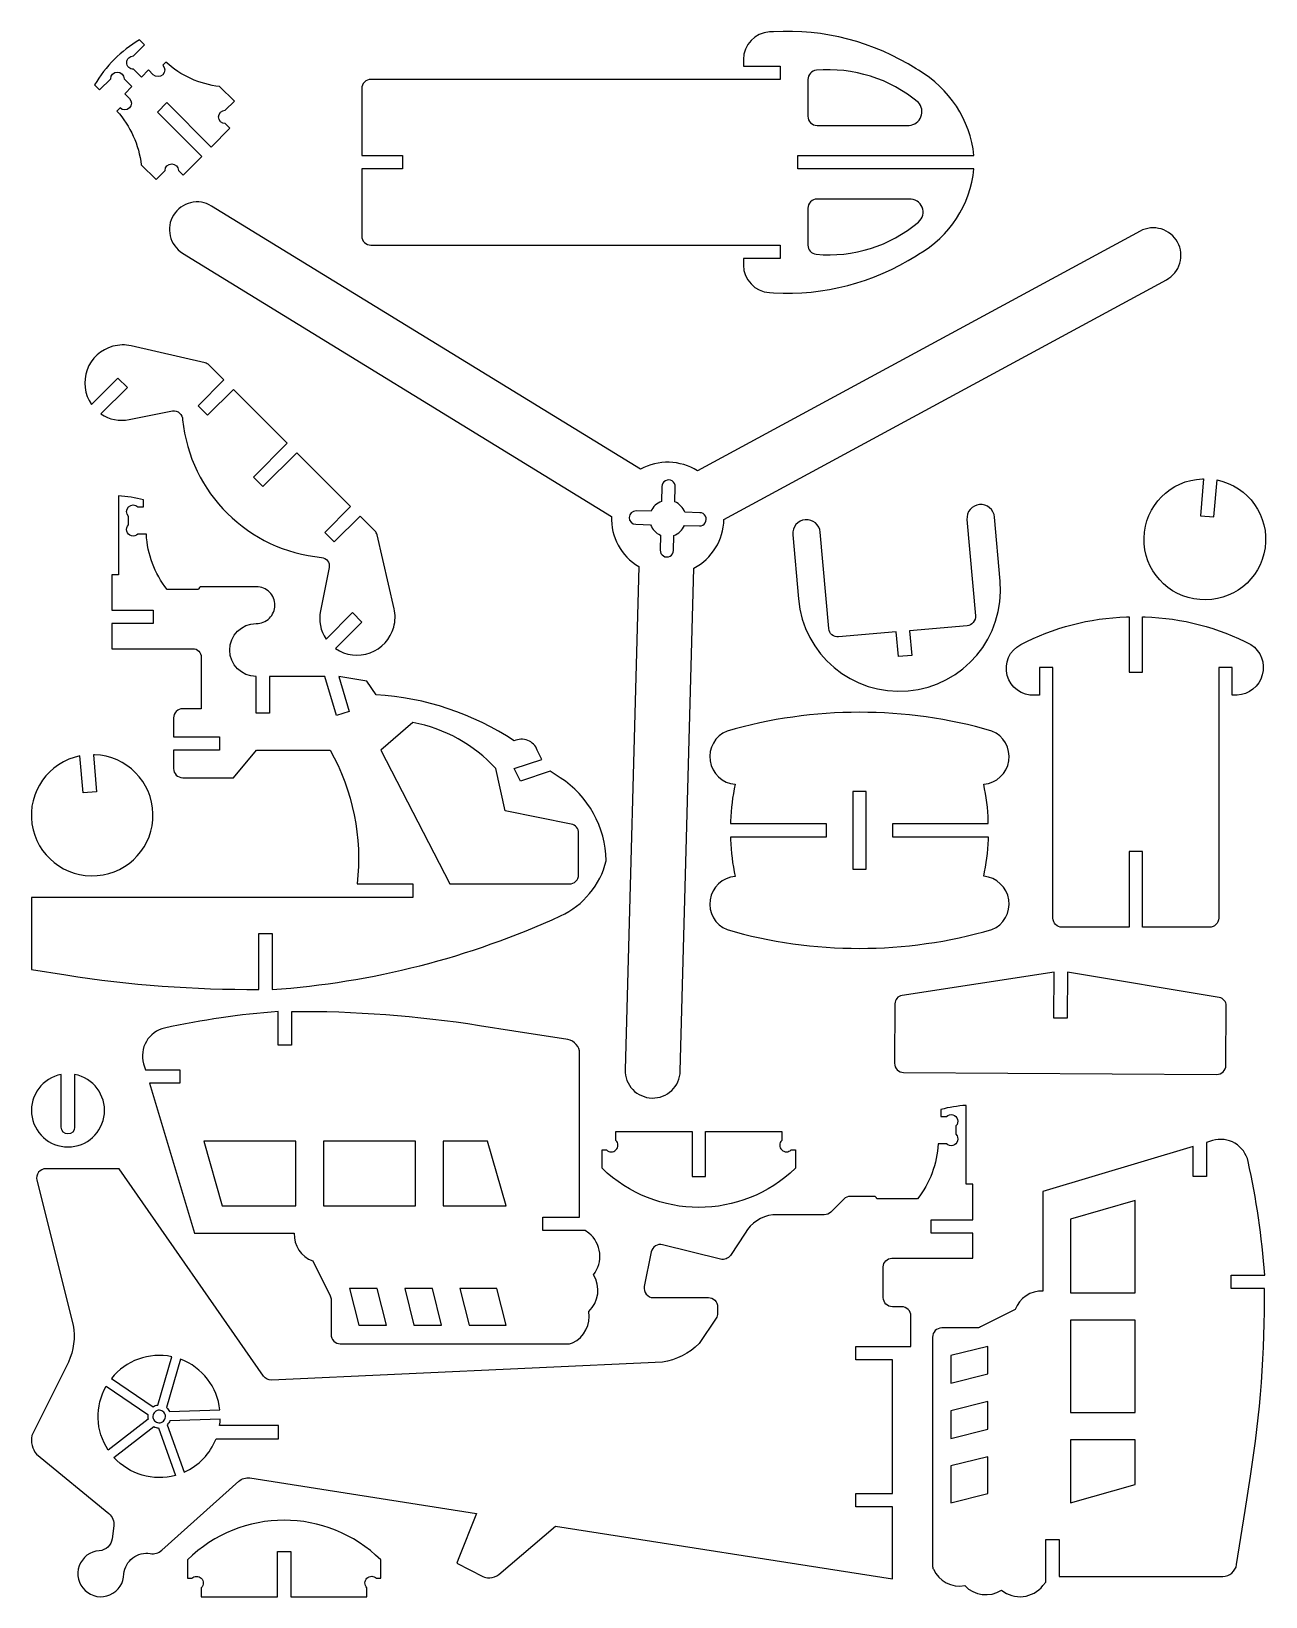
# Model space of a CAD drawing. Extents: x 2 to 295, y 9 to 380.
import ezdxf

# ---------------------------------------------------------------- set-up
doc = ezdxf.new("R2010")
doc.units = 0
doc.header["$MEASUREMENT"] = 0
doc.layers.add('EXT', color=1, linetype='CONTINUOUS')
doc.layers.add('INT', color=150, linetype='CONTINUOUS')

msp = doc.modelspace()

# ---------------------------------------------------------------- linework, layer by layer
at = {"layer": 'EXT'}
for points in [[(80.54, 347.77), (80.54, 331.88, 0.414212), (82.72, 329.7), (179.84, 329.7), (179.84, 326.53), (171.1, 326.53), (171.1, 324.97, 0.397592), (177.28, 318.43), (178.25, 318.37, 0.15723), (212.07, 327.18), (212.59, 327.51, 0.243272), (225.76, 347.77), (183.96, 347.77), (183.96, 350.94), (225.77, 350.94, 0.239608), (212.59, 371.19), (212.07, 371.52, 0.157229), (178.25, 380.33), (177.28, 380.28, 0.397586), (171.1, 373.74), (171.1, 372.17), (179.84, 372.17), (179.84, 369.01), (82.72, 369.01, 0.414223), (80.54, 366.82), (80.54, 350.94), (90.18, 350.94), (90.18, 347.77)], [(31.74, 345.25), (33.88, 347.39, -1), (37.05, 347.39), (38.15, 346.3), (42.59, 350.73), (32.06, 361.26), (34.3, 363.5), (44.83, 352.97), (49.27, 357.41), (48.17, 358.51, -1), (48.17, 361.68), (50.32, 363.83), (46.82, 367.32, -0.157119), (34.08, 373.11), (33.34, 372.37, -1), (31.1, 370.13), (29.98, 371.25), (28.27, 369.54), (26.4, 371.41, -0.414214), (24.81, 372.99, -0.414214), (26.4, 374.58), (29.04, 377.22), (27.86, 378.39, 0.130781), (17.17, 367.71), (18.35, 366.53), (20.99, 369.17, -1), (24.16, 369.17), (26.03, 367.3), (24.32, 365.59), (25.44, 364.47, -1), (23.2, 362.23), (22.45, 361.48, -0.157119), (28.24, 348.74)], [(265.21, 333), (160.22, 276.12, 0.273422), (146.65, 276.49), (44.9, 338.97, 0.414214), (35.89, 336.82, 0.414214), (38.04, 327.81), (139.8, 265.32, 0.273422), (146.26, 253.39), (143.02, 134.02, 0.414214), (149.4, 127.3, 0.414214), (156.12, 133.67), (159.36, 253.03, 0.273422), (166.46, 264.6), (271.45, 321.48, 0.414214), (274.09, 330.36, 0.414214)], [(25.87, 305.77, 0.123313), (21.49, 305.68, 0.51681), (16.43, 291.89), (22.7, 298.15), (24.94, 295.91), (18.65, 289.62, 0.197643), (25.37, 288.3), (35.65, 290.35, -0.446162), (38.06, 288.24, 0.358216), (71.01, 255.58, -0.446162), (72.8, 253.19), (70.75, 242.92, 0.197643), (72.07, 236.2), (78.36, 242.48), (80.6, 240.24), (74.34, 233.98, 0.51681), (88.13, 239.04, 0.123313), (88.22, 243.42), (84.2, 260.92, 0.14089), (83.67, 261.88), (80.14, 265.41), (74.01, 259.28), (71.77, 261.52), (77.9, 267.65), (65.12, 280.43), (57.1, 272.41), (54.86, 274.65), (62.88, 282.67), (50.1, 295.45), (43.97, 289.32), (41.73, 291.56), (47.86, 297.69), (44.33, 301.22, 0.14089), (43.37, 301.75)], [(283.44, 273.96, -0.946212), (279.37, 245.57, -0.946213), (279.98, 274.22), (280.26, 274.2), (279.52, 265.46), (282.67, 265.18)], [(2.18, 157.81), (10.34, 156.52, 0.040735), (56.16, 153.09), (56.16, 166.38), (59.33, 166.38), (59.33, 153.04, 0.09037), (127.71, 170.53, 0.228411), (138.53, 183.59), (138.54, 183.65, 0.248433), (127.63, 203.31), (125.23, 204.88), (118.19, 202.53), (116.71, 205.49), (123.26, 207.67), (122.17, 209.86, 0.448509), (116.71, 212.04, 0.133063), (83.95, 222.96), (81.77, 226.24), (75.07, 227.33), (77.56, 219.02), (74.53, 218.11), (71.76, 227.33), (58.68, 227.33), (58.68, 218.66), (55.51, 218.66), (55.51, 227.33, -1), (55.51, 239.89, 0.417792), (59.93, 244.25, 0.414216), (55.56, 248.62), (42.46, 248.62, 0.414217), (41.83, 248), (34.37, 248, -0.157119), (29.45, 261.1), (27.46, 261.1, -1), (25.23, 263.34), (25.23, 265.33, -1), (27.46, 267.57), (28.79, 267.57), (28.79, 269.24, 0.051586), (22.81, 270.2), (22.81, 251.48), (21.23, 251.48), (21.23, 243.05), (31.09, 243.05), (31.09, 239.89), (21.23, 239.89), (21.23, 233.93), (40.46, 233.93, -0.414214), (42.46, 231.93), (42.46, 219.68), (38.09, 219.68, 0.414214), (35.91, 217.5), (35.91, 213.03), (46.83, 213.03), (46.83, 209.86), (35.91, 209.86), (35.91, 205.49, 0.414206), (38.09, 203.31), (50.1, 203.31), (55.56, 209.86), (73.03, 209.86, -0.157226), (79.46, 178.09), (92.69, 178.09), (92.69, 174.92), (2.18, 174.92)], [(227.1, 268.14, 0.414214), (224.12, 264.59), (226.12, 241.75, -0.414215), (224.13, 239.38), (210.48, 238.19), (211, 232.33), (207.84, 232.05), (207.33, 237.91), (193.68, 236.72, -0.414214), (191.31, 238.7), (189.31, 261.54, 0.999989), (182.79, 260.97), (184.12, 245.75, 0.999999), (231.98, 249.93), (230.65, 265.16, 0.414214)], [(236.88, 234.91, -0.113052), (261.99, 241.46), (262.59, 241.46), (262.59, 228.36), (265.76, 228.36), (265.76, 241.46), (266.36, 241.46, -0.113484), (291.47, 234.91, -0.724288), (288.19, 222.9), (287, 222.9), (287, 229.45), (283.83, 229.45), (283.83, 170, -0.414213), (281.64, 167.82), (265.76, 167.82), (265.78, 185.77), (262.56, 185.77), (262.59, 167.82), (246.7, 167.82, -0.414205), (244.52, 170), (244.52, 229.45), (241.35, 229.45), (241.35, 222.9), (240.15, 222.9, -0.807979)], [(229.18, 193.01, 0.045756), (228.09, 201.75, 0.789355), (230.02, 214.39, 0.141536), (167.2, 214.38, 0.789361), (169.13, 201.74, 0.045857), (168.04, 193), (168.04, 192.41), (190.7, 192.41), (190.7, 189.24), (168.04, 189.24), (168.04, 188.64, 0.045752), (169.13, 179.9, 0.789364), (167.21, 167.26, 0.141536), (230.02, 167.27, 0.789363), (228.09, 179.91, 0.045857), (229.19, 188.64), (229.19, 189.24), (206.53, 189.24), (206.53, 192.41), (229.18, 192.41)], [(13.7, 208.49, 0.946212), (17.77, 180.1, 0.946213), (17.16, 208.76), (16.88, 208.73), (17.62, 199.99), (14.47, 199.71)], [(207.02, 149.66), (206.93, 135.56, 0.414223), (209.1, 133.36), (283.35, 132.9, 0.414213), (285.54, 135.07), (285.63, 149.18, 0.368509), (283.96, 151.16), (247.96, 157.15), (247.89, 146.22), (244.72, 146.24), (244.79, 157.17), (208.72, 151.63, 0.368509)], [(129.42, 141.16), (116.62, 143.17), (108.46, 144.46, 0.040783), (63.89, 147.79), (63.89, 139.84), (60.72, 139.84), (60.72, 147.83, 0.036117), (33.76, 143.88, 0.436012), (28.81, 135.45), (29.26, 133.97), (37.37, 133.97), (37.37, 130.8), (30.21, 130.8), (40.88, 95.21), (64.54, 95.21, 0.333971), (68.91, 88.66), (73.04, 80.38, -0.116438), (73.27, 79.4), (73.28, 71.19, 0.414222), (75.46, 69), (129.62, 69, 0.109731), (130.54, 69.21, 0.338506), (134.42, 76.64, 0.354295), (135.51, 85.38, 0.414214), (134.42, 95.21), (133.57, 95.86), (123.5, 95.86), (123.5, 99.03), (132.24, 99.03), (132.24, 137.86, 0.369183)], [(9.27, 132.88, 0.912113), (10.86, 115.69, 0.912113), (12.44, 132.88), (12.44, 120.36, -1), (9.27, 120.36)], [(24.11, 14.43, -0.427137), (30.39, 19.21, 0.225658), (33.09, 20), (51.37, 36.35, -0.220022), (54, 37.16), (107.77, 28.69), (103.42, 17.81), (103.07, 16.9), (109.28, 13.79, 0.116431), (110.74, 13.45), (110.94, 13.45, 0.179032), (113.07, 14.24), (126.5, 25.74), (206.45, 13.22), (206.45, 30.27), (197.72, 30.27), (197.72, 33.43), (206.45, 33.43), (206.45, 65.21), (197.72, 65.21), (197.72, 68.37), (210.82, 68.37), (210.82, 75.58, 0.414214), (208.64, 77.76), (206.45, 77.76, -0.414204), (204.27, 79.95), (204.27, 87.28, -0.414214), (206.27, 89.28), (225.5, 89.28), (225.5, 95.23), (215.64, 95.23), (215.64, 98.4), (225.5, 98.4), (225.5, 106.83), (223.91, 106.83), (223.91, 125.55, 0.051586), (217.94, 124.58), (217.94, 122.92), (219.26, 122.92, -1), (221.5, 120.68), (221.5, 118.69, -1), (219.26, 116.45), (217.27, 116.45, -0.157119), (212.36, 103.35), (202.71, 103.35, 0.414208), (202.08, 103.97), (196.44, 103.97, 0.198931), (194.89, 103.33), (191.8, 100.24, -0.198915), (190.26, 99.6), (178.06, 99.6, 0.238126), (171.51, 95.23), (168, 89.96, -0.316952), (165.65, 89.06), (151.9, 92.49, 0.428215), (149.22, 90.8), (147.58, 82.56, 0.473293), (149.72, 79.95), (162.78, 79.95, -0.414214), (164.96, 77.76), (164.96, 76.24, -0.148076), (164.59, 75.03), (160.59, 69.03, -0.162276), (151.86, 64.66), (59.16, 60.35, -0.257871), (57.27, 61.28), (23.01, 110.52), (5.61, 110.52, 0.487944), (3.49, 107.81), (12.1, 73.4, -0.145541), (11, 64.66), (2.27, 47.19, 0.215752), (3.36, 42.82), (20.53, 28.68, -0.256995), (21.7, 25.75), (21.32, 22.74, -0.359571), (18.29, 19.88, 0.656356), (14.92, 10.45, 0.656356)], [(180.16, 117.24, 0.414218), (180.16, 115, 0.414218), (182.4, 115), (183.43, 115), (183.43, 110.63, -0.404747), (137.57, 110.63), (137.57, 114.99), (138.61, 114.99, 0.414264), (140.85, 114.99, 0.414264), (140.85, 117.23), (140.85, 119.36), (158.92, 119.36), (158.92, 108.69), (162.09, 108.69), (162.09, 119.37), (180.16, 119.37)], [(288.09, 16.6), (290.11, 29.4), (291.39, 37.56, 0.040783), (294.73, 82.13), (286.78, 82.13), (286.78, 85.3), (294.76, 85.3, 0.036117), (290.82, 112.26, 0.436012), (282.39, 117.21), (280.91, 116.76), (280.91, 108.65), (277.74, 108.65), (277.74, 115.81), (242.14, 105.14), (242.14, 81.48, 0.333971), (235.59, 77.11), (227.32, 72.97, -0.116438), (226.34, 72.74), (218.12, 72.74, 0.414222), (215.94, 70.56), (215.94, 16.4, 0.109731), (216.14, 15.48, 0.338506), (223.58, 11.6, 0.354295), (232.32, 10.51, 0.414214), (242.14, 11.6), (242.8, 12.45), (242.8, 22.52), (245.97, 22.52), (245.97, 13.78), (284.8, 13.78, 0.369183)], [(21.16, 60.76), (31.04, 54.05, -0.108827), (32.14, 54.44), (35.48, 65.92, 0.283707)], [(34.96, 52.91), (46.9, 53.28, 0.283707), (37.57, 65.31), (34.24, 53.84, -0.108827)], [(20.41, 43.74, -0.283707), (19.93, 58.95), (29.81, 52.24, 0.108827), (29.85, 51.07)], [(32.57, 53.22, 0.414214), (31.01, 51.82, 0.414214), (32.42, 50.25, 0.414214), (33.98, 51.66, 0.414214)], [(21.75, 42.02), (31.19, 49.34, 0.108827), (32.32, 49.01), (36.36, 37.77, -0.283707)], [(38.42, 38.51, 0.196441), (45.98, 46.45), (60.83, 46.45), (60.83, 49.62), (46.83, 49.62, 0.025786), (46.97, 51.1), (35.03, 50.73, -0.108827), (34.37, 49.75)], [(42.47, 11.1), (42.48, 8.98), (60.55, 8.98), (60.54, 19.66), (63.71, 19.66), (63.71, 8.98), (81.78, 8.98), (81.78, 11.11, -0.414218), (81.78, 13.35, -0.414218), (84.02, 13.35), (85.06, 13.35), (85.06, 17.72, 0.410214), (39.2, 17.71), (39.2, 13.34), (40.23, 13.34, -0.414214), (42.47, 13.34, -0.414214)]]:
    msp.add_lwpolyline(points, format="xyb", close=True, dxfattribs=at)
at = {"layer": 'INT'}
for points in [[(188.57, 358.09), (210.41, 358.09, 0.622874), (212.59, 363.55, 0.198157), (188.39, 371.17, 0.389229), (186.39, 369), (186.39, 360.27, 0.414215)], [(188.37, 327.53, 0.201213), (212.59, 335.16, 0.728824), (210.41, 340.62), (188.57, 340.62, 0.414214), (186.39, 338.43), (186.39, 329.71, 0.387473)], [(151.34, 257.31, 1), (154.5, 257.23), (154.6, 260.78, 0.207133), (157.08, 263.13), (160.64, 263.04, 1), (160.72, 266.2), (157.17, 266.3, 0.207133), (154.82, 268.78), (154.91, 272.34, 1), (151.75, 272.42), (151.65, 268.87, 0.207133), (149.17, 266.52), (145.61, 266.61, 1), (145.53, 263.45), (149.08, 263.35, 0.207133), (151.43, 260.87)], [(92.69, 216.41), (85.04, 209.86), (101.42, 178.09), (129.81, 178.09, 0.414204), (131.99, 180.27), (131.99, 190.16, 0.357498), (130.24, 192.3), (114.57, 195.43), (112.34, 205.49, 0.162278)]]:
    msp.add_lwpolyline(points, format="xyb", close=True, dxfattribs=at)
for points in [[(200.19, 200.07), (197.03, 200.07), (197.03, 181.57), (200.2, 181.57)], [(47.44, 101.76), (64.91, 101.76), (64.91, 117.04), (43.07, 117.04)], [(71.46, 117.04), (71.46, 101.76), (93.29, 101.76), (93.29, 117.04)], [(99.85, 117.04), (99.85, 101.76), (114.77, 101.76), (110.4, 117.04)], [(248.7, 98.58), (248.7, 81.11), (263.98, 81.11), (263.98, 102.95)], [(77.64, 82.1), (79.83, 73.37), (86.38, 73.37), (84.19, 82.1)], [(90.75, 82.1), (92.93, 73.37), (99.48, 73.37), (97.3, 82.1)], [(103.85, 82.1), (106.03, 73.37), (114.77, 73.37), (112.58, 82.1)], [(263.98, 74.56), (248.7, 74.56), (248.7, 52.72), (263.98, 52.72)], [(229.04, 68.38), (220.31, 66.19), (220.31, 59.64), (229.04, 61.83)], [(229.04, 55.27), (220.31, 53.09), (220.31, 46.54), (229.04, 48.72)], [(263.98, 46.17), (248.7, 46.17), (248.7, 31.25), (263.98, 35.62)], [(229.04, 42.17), (220.31, 39.99), (220.31, 31.25), (229.04, 33.44)]]:
    msp.add_lwpolyline(points, close=True, dxfattribs=at)

doc.saveas('drawing.dxf')
